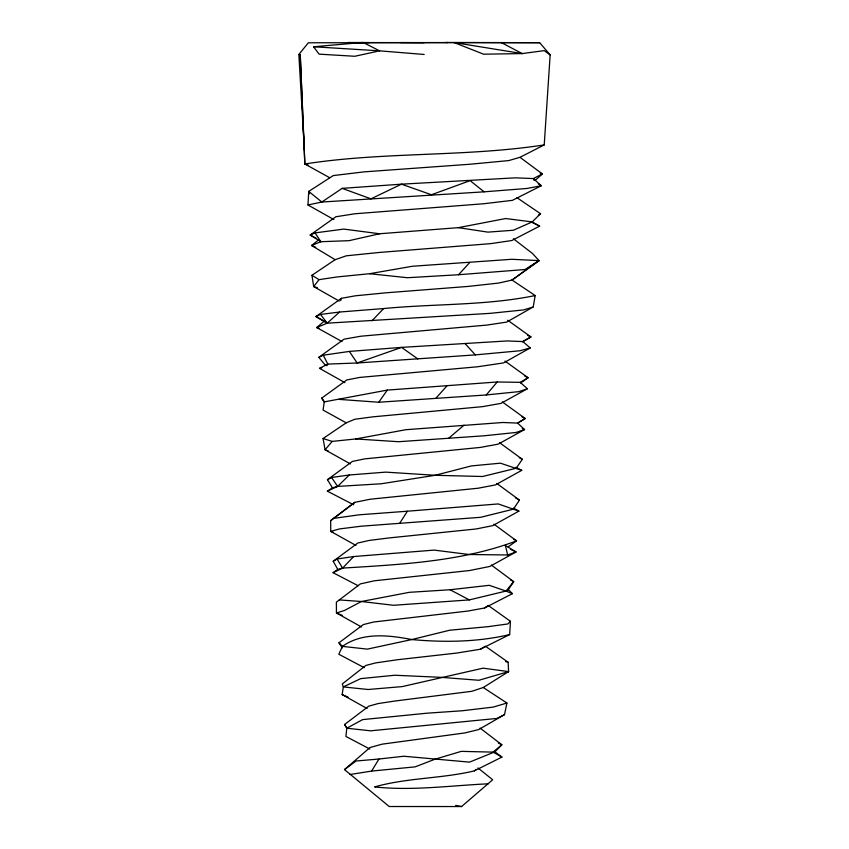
<?xml version="1.0" encoding="UTF-8"?>
<svg xmlns="http://www.w3.org/2000/svg" width="849" height="849" viewBox="0 0 849 849"><rect width="100%" height="100%" fill="white"/><g stroke="black" fill="none" stroke-linecap="round" stroke-linejoin="round"><path stroke-width="1.27" d="M333.859 219.573L307.985 204.97L308.728 191.418L333.243 175.584L364.094 171.869L470.059 164.239L508.753 160.578L519.981 157.32L544.23 144.914L550.152 54.93L539.677 42.683L445.927 42.461M367.097 708.533L342.147 694.588L343.325 686.926L342.306 683.923L365.866 665.436L375.831 662.878L397.162 659.769L456.804 653.051L480.279 649.262L509.687 634.574L510.44 621.288L488.239 605.475L484.524 608.001L468.001 611.036L373.645 622.009L363.287 624.588L338.974 642.799L342.306 647.925M324.244 401.885L323.066 410.088L346.212 422.834L354.818 419.257L372.807 416.848L482.55 406.65L500.995 403.371L527.409 388.746L520.214 382.347L497.217 381.976L387.282 390.094L324.244 401.885L321.697 398.128L346.795 379.949L359.806 377.412L477.552 366.779L503.574 362.916L530.232 347.952L522.857 341.585L507.299 340.937L401.556 347.39L349.363 351.422L323.299 355.2L318.821 357.344L325.581 365.484M533.225 306.977L535.178 295.558L512.064 280.043L498.734 283.057L468.531 286.389L386.093 292.799L355.381 295.802L341.394 298.317L315.945 316.571L327.215 323.172L490.106 313.355L523.568 309.917L533.225 306.977L506.62 322.1L486.933 325.071L361.027 336.193L344.057 339.165L318.821 357.344M477.945 767.942L492.675 779.764L461.58 806.55L389.213 806.518L344.503 769.587L370.015 747.534L382.092 744.17L464.87 732.931L478.698 729.567L504.518 714.625L506.917 703.025L483.251 687.52L471.726 691.319L394.647 701.062L378.113 703.577L368.753 706.156L344.62 724.484L346.795 728.23L345.904 736.444L369.814 749.03M340.672 300.578L341.394 298.317M326.876 365.696L327.778 364.094L323.299 355.2M350.011 774.511L371.607 771.083L378.972 759.017L403.806 756.236L469.539 762.137L494.925 751.8L501.865 744.796L480.088 728.092M515.842 467.343L521.742 470.335L495.413 484.917L478.167 488.217L370.238 499.223L354.818 502.343L330.654 520.628L330.76 531.389L339.388 528.948L361.101 526.21L399.677 523.324L407.393 511.215L498.236 503.935L518.909 511.13L492.622 525.68L475.992 528.991L389.16 537.926L369.188 540.442L357.822 543.02L333.201 561.242L337.764 569.403L342.603 568.098C401.121 564.458 461.177 561.73 516.574 540.855L494.012 524.215M496.761 483.431L519.45 500.072L513.433 509.177L480.651 517.306L399.677 523.324M506.768 590.607L508.349 589.673L513.698 581.629L491.359 565.063M499.509 442.647L522.337 459.298L516.15 468.266L482.529 476.512L435.155 475.281L385.786 472.129L349.279 474.984L331.545 477.488L327.449 479.685L332.447 487.846L337.637 486.413L381.137 483.792L435.155 475.281L471.354 465.931L500.432 463.172L521.742 470.335M339.059 399.38L378.75 402.246L387.282 390.094M513.358 238.739L532.397 253.405L539.051 260.611L511.798 259.285L412.497 266.246L369.591 273.707L337.212 276.933L319.033 279.65L313.695 286.58L339.197 301.077M304.356 149.52L298.848 54.474L308.336 42.79L447.794 42.556M378.75 402.246L486.244 394.965L497.217 381.976M502.258 401.864L525.213 418.515L517.593 423.099L502.82 422.494L405.939 429.7L355.71 438.954L332.192 441.406L325.071 449.79L350.361 463.904M435.919 398.192L446.85 386.03M369.591 273.707L407.403 277.719L458.534 274.747L469.539 262.734M371.989 320.784L383.663 308.558C434.041 303.655 485.501 305.736 535.178 295.558M358.204 585.757L333.084 572.704L342.603 568.098L353.683 556.541L434.126 550.099L469.019 554.503L507.681 554.981L516.075 551.935L505.346 545.429L507.681 554.981M510.44 621.288L507.787 623.962L487.729 626.7L449.705 630.223L411.765 639.552L367.352 649.124L342.402 646.376L338.974 642.799M516.967 197.69L540.526 213.715L532.196 221.918L513.39 230.238L487.92 232.127L458.354 227.659L379.567 233.762L348.981 240.681L320.89 241.71L311.562 245.499L335.132 259.677L346.328 255.804L379.609 252.429L490.52 243.663L511.851 240.522L539.646 226.131L532.196 221.918L505.686 218.533L458.354 227.659M353.683 504.784L327.353 491.168L337.637 486.413L349.279 474.984M383.663 308.558L339.579 312.029L327.215 323.172L316.688 327.544L342.009 341.574M535.21 180.338L542.405 173.928L519.981 157.32M355.71 438.954L398.584 441.713L448.675 438.254L464.032 425.147M324.169 321.209L315.945 316.571L320.529 314.438L327.215 323.172L324.169 321.209L316.688 327.544L319.171 328.361M371.607 771.083L415.15 766.859L434.762 759.303L461.23 751.365L493.004 752.118L501.865 744.796L498.352 743.002M488.271 783.807C450.437 785.569 412.402 791.003 374.611 786.927C407.159 777.663 441.512 778.724 474.315 770.892L476.13 769.417M510.429 549.282L516.075 551.935L489.831 566.453L469.582 570.528L374.398 580.79L360.337 583.91L336.374 602.174L336.459 612.999L361.525 626.997M330.654 520.628L354.818 502.343M344.503 769.587L356.039 761.022L378.972 759.017M327.449 479.685L352.346 461.453L364.72 458.874L480.364 447.423L498.204 444.144L524.576 429.541L517.593 423.099M539.051 260.611L512.064 280.043L539.051 260.611L524.99 269.526L458.534 274.747M508.095 546.936L516.574 540.855L513.656 539.189M520.702 383.005L528.089 377.741L505.006 361.08M333.084 572.704L337.764 569.403M538.372 215.232L540.526 213.715M328.361 451.021L325.071 449.79L323.076 438.53L346.212 422.834M540.229 173.058L542.405 173.928L533.342 178.566L515.385 177.834L401.513 184.169L342.147 188.361L321.824 202.03L307.985 204.97M317.462 287.737L313.695 286.58L311.954 275.278L335.132 259.677M327.353 491.168L332.447 487.846M483.251 687.52L508.593 671.601L508.137 662.252L485.426 646.227L480.279 649.262M517.561 423.184L525.213 418.515L521.986 416.88M520.214 382.347L528.089 377.741L524.788 376.118M333.201 561.242L337.064 559.003L353.683 556.541M522.857 341.585L530.965 336.947L507.691 320.232M522.422 341.744L530.965 336.947L527.547 335.344M344.938 382.655L319.521 368.339L327.778 364.094L357.132 362.99L475.313 354.893L519.875 350.775L530.232 347.952M484.524 608.001L512.435 593.674L508.349 589.673M504.518 714.625L496.856 718.445L370.652 730.819L346.795 728.23L362.629 719.612L427.164 713.181L462.291 710.762L493.258 707.09L506.917 703.025M474.315 770.892L501.918 757.085L494.925 751.8M315.043 232.902L310.161 235.024L320.89 241.71L315.043 232.902L343.76 229.092L379.567 233.762M527.409 388.746L518.792 391.644L486.244 394.965M508.593 671.601L478.9 680.272L441.077 677.332L394.764 675.242L360.698 678.627L343.325 686.926L368.137 689.505L402.224 686.597L483.102 668.163L508.593 671.601L506.025 672.153M319.521 368.339L321.824 367.723M339.25 599.914L361.409 601.506L393.49 605.284L469.348 599.903L505.983 591.074L512.435 593.674M298.848 54.474L300.238 54.559L304.844 163.974C383.96 151.61 465.082 157.118 544.23 144.914M509.687 634.574C477.637 642.131 444.43 642.523 411.765 639.552C388.81 635.105 362.608 632.006 342.402 646.376L338.825 654.25L364.317 667.707M333.721 518.368L359.254 514.802L407.393 511.215M320.529 314.438L339.579 312.029M342.285 615.345L336.459 612.999L344.365 610.527L361.409 601.506L409.303 592.326L450.076 589.758L489.279 585.311L505.983 591.074L513.698 581.629L510.493 580.016M313.546 46.759L379.599 50.844L354.818 56.278L319.107 54.145L313.546 46.759L363.107 42.45L379.599 50.844L424.171 54.474M309.344 193.816L308.728 191.418L321.824 202.03L484.121 191.832L526.911 188.467L541.269 185.751L533.342 178.566L533.989 180.275M448.675 438.254L484.354 435.77L516.022 432.481L524.576 429.541L522.284 428.575M539.677 42.683L347.814 42.567L369.357 42.588M400.537 42.556L424.171 42.673M455.701 805.361L461.58 806.55M505.611 661.604L508.137 662.252M323.076 438.53L332.192 441.406M300.238 54.559L304.844 163.974L308.155 165.067M342.147 188.361L370.928 198.846L401.513 184.169L431.441 194.761L470.113 180.635L484.121 191.832M333.179 532.334L330.76 531.389L355.954 545.451M315.701 247.261L311.562 245.499L318.906 239.683L320.89 241.71M342.147 694.588L348.048 697.146M531.92 222.364L539.646 226.131M450.076 589.758L469.348 599.903M501.292 42.556L522.188 53.583L544.209 50.622L550.152 54.93M519.227 457.664L522.337 459.298M316.719 238.516L310.161 235.024L335.917 216.75L354.808 213.778L483.686 203.749L512.403 200.343L541.269 185.751L538.287 183.777M515.417 497.864L519.45 500.072M304.844 163.974L329.667 177.717M493.004 752.118L501.918 757.085M513.571 508.116L518.909 511.13M311.954 275.278L319.033 279.65M417.835 358.936L401.556 347.39L357.132 362.99L349.363 351.422M465.252 343.781L475.313 354.893M321.697 398.128L324.594 402.097M331.545 477.488L337.637 486.413M344.62 724.484L346.742 727.795M337.064 559.003L342.603 568.098M522.188 53.583L483.643 54.198L454.035 42.546L522.188 53.583"/></g></svg>
